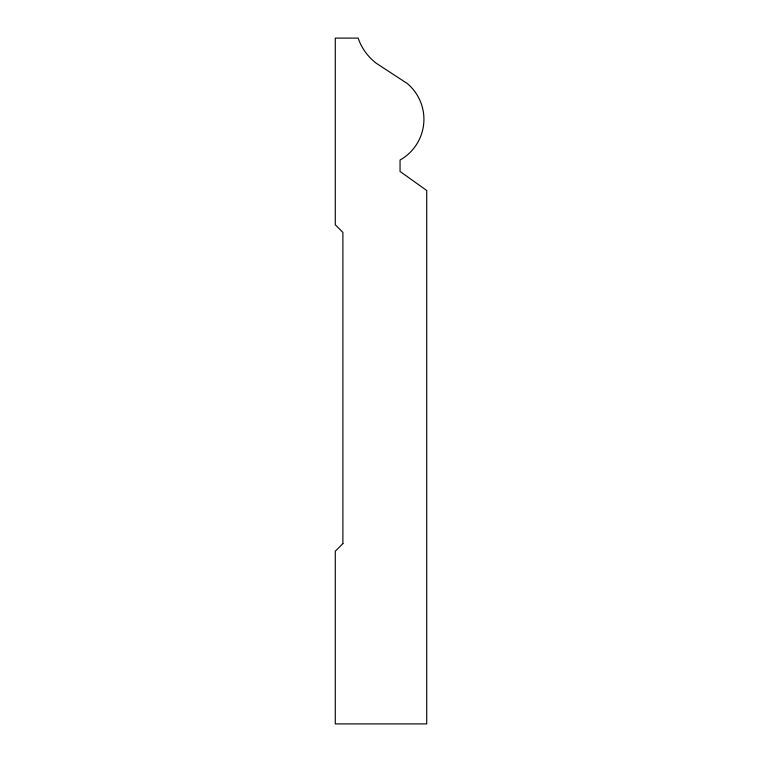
<?xml version="1.0" encoding="UTF-8"?>
<svg xmlns="http://www.w3.org/2000/svg" width="762" height="762" viewBox="0 0 762 762"><rect width="100%" height="100%" fill="white"/><g stroke="black" fill="none" stroke-linecap="round" stroke-linejoin="round"><path stroke-width="1.14" d="M342.9 543.601L335.28 551.221L335.28 723.9L426.72 723.9L426.72 190.5L400.05 171.45L400.05 160.02A46.72 46.72 0 0 0 407.299 83.534L376.409 63.351A53.197 53.197 0 0 1 358.14 38.1L335.28 38.1L335.28 224.78L342.9 232.4L342.9 543.601"/></g></svg>
